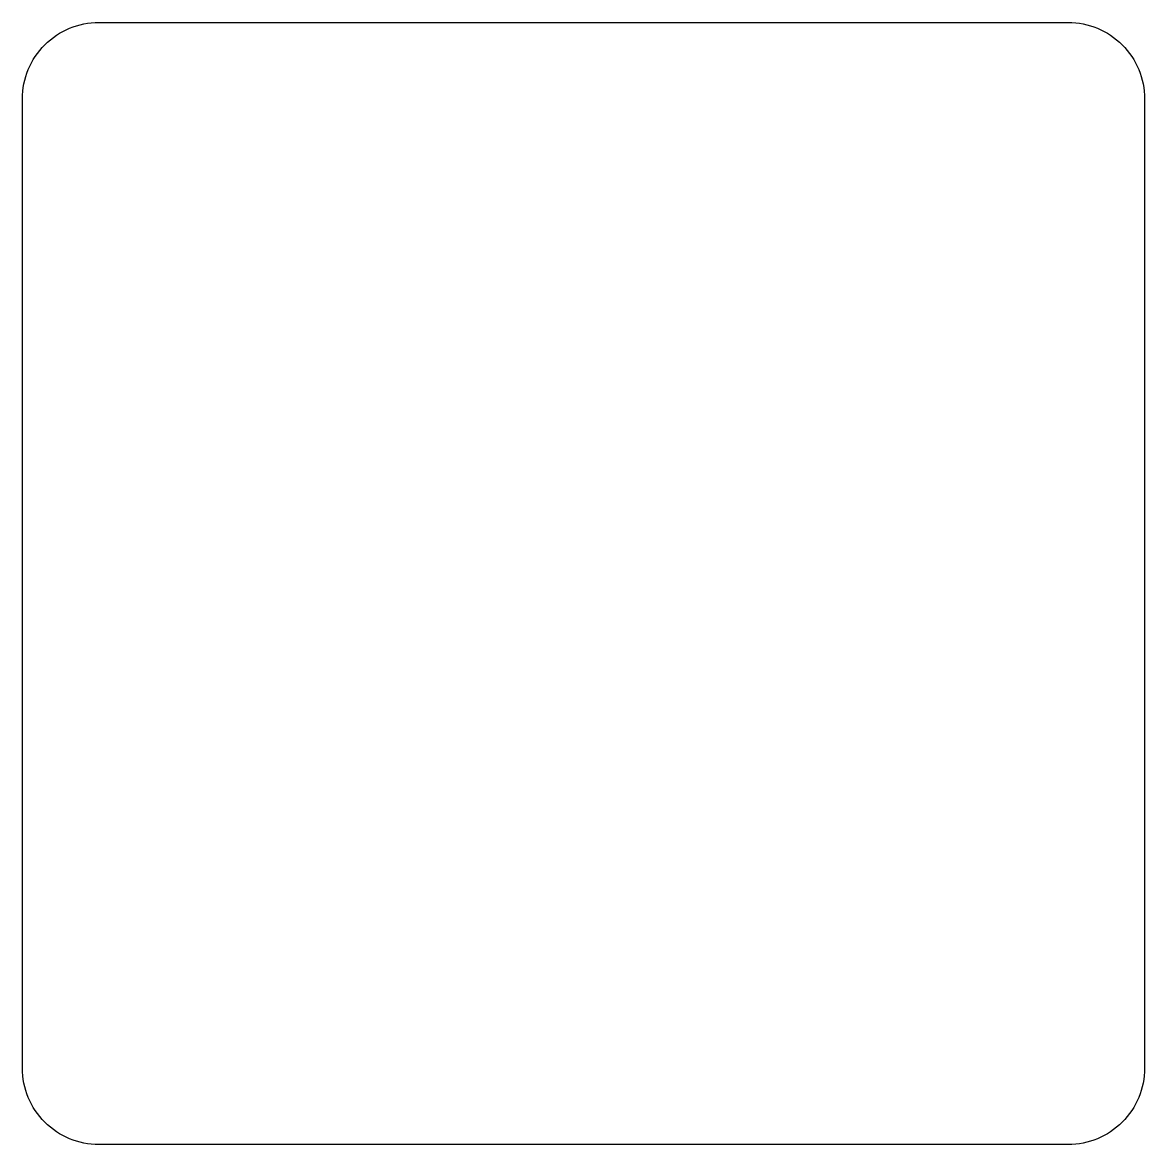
# Model space of a CAD drawing. Extents: x 19.6 to 119.6, y 163.1 to 263.
import ezdxf

# ---------------------------------------------------------------- set-up
doc = ezdxf.new("R2010")
doc.units = 0
doc.layers.add('Laag_1', color=7, linetype='CONTINUOUS')

msp = doc.modelspace()

# ---------------------------------------------------------------- linework, layer by layer
at = {"layer": 'Laag_1', "color": 7}
for points in [[(26.450969, 262.98951), (112.758553, 262.98951)], [(19.647398, 169.878355), (19.647398, 256.185939)], [(119.562124, 256.185939), (119.562124, 169.878355)], [(112.758553, 163.074784), (26.450969, 163.074784)]]:
    msp.add_lwpolyline(points, dxfattribs=at)
msp.add_lwpolyline([(26.450969, 262.98951)], close=True, dxfattribs=at)
for points in [[(21.640118, 260.99679), (22.916035, 262.272707), (24.64655, 262.98951), (26.450969, 262.98951)], [(112.758553, 262.98951), (114.562972, 262.98951), (116.293487, 262.272707), (117.569404, 260.99679)], [(19.647398, 256.185939), (19.647398, 257.990358), (20.364201, 259.720873), (21.640118, 260.99679)], [(117.569404, 260.99679), (118.845321, 259.720873), (119.562124, 257.990358), (119.562124, 256.185939)], [(21.640118, 165.067504), (20.364201, 166.343421), (19.647398, 168.073936), (19.647398, 169.878355)], [(119.562124, 169.878355), (119.562124, 168.073936), (118.845321, 166.343421), (117.569404, 165.067504)], [(26.450969, 163.074784), (24.64655, 163.074784), (22.916035, 163.791587), (21.640118, 165.067504)], [(117.569404, 165.067504), (116.293487, 163.791587), (114.562972, 163.074784), (112.758553, 163.074784)]]:
    msp.add_open_spline(points, degree=3, dxfattribs=at)

doc.saveas('drawing.dxf')
